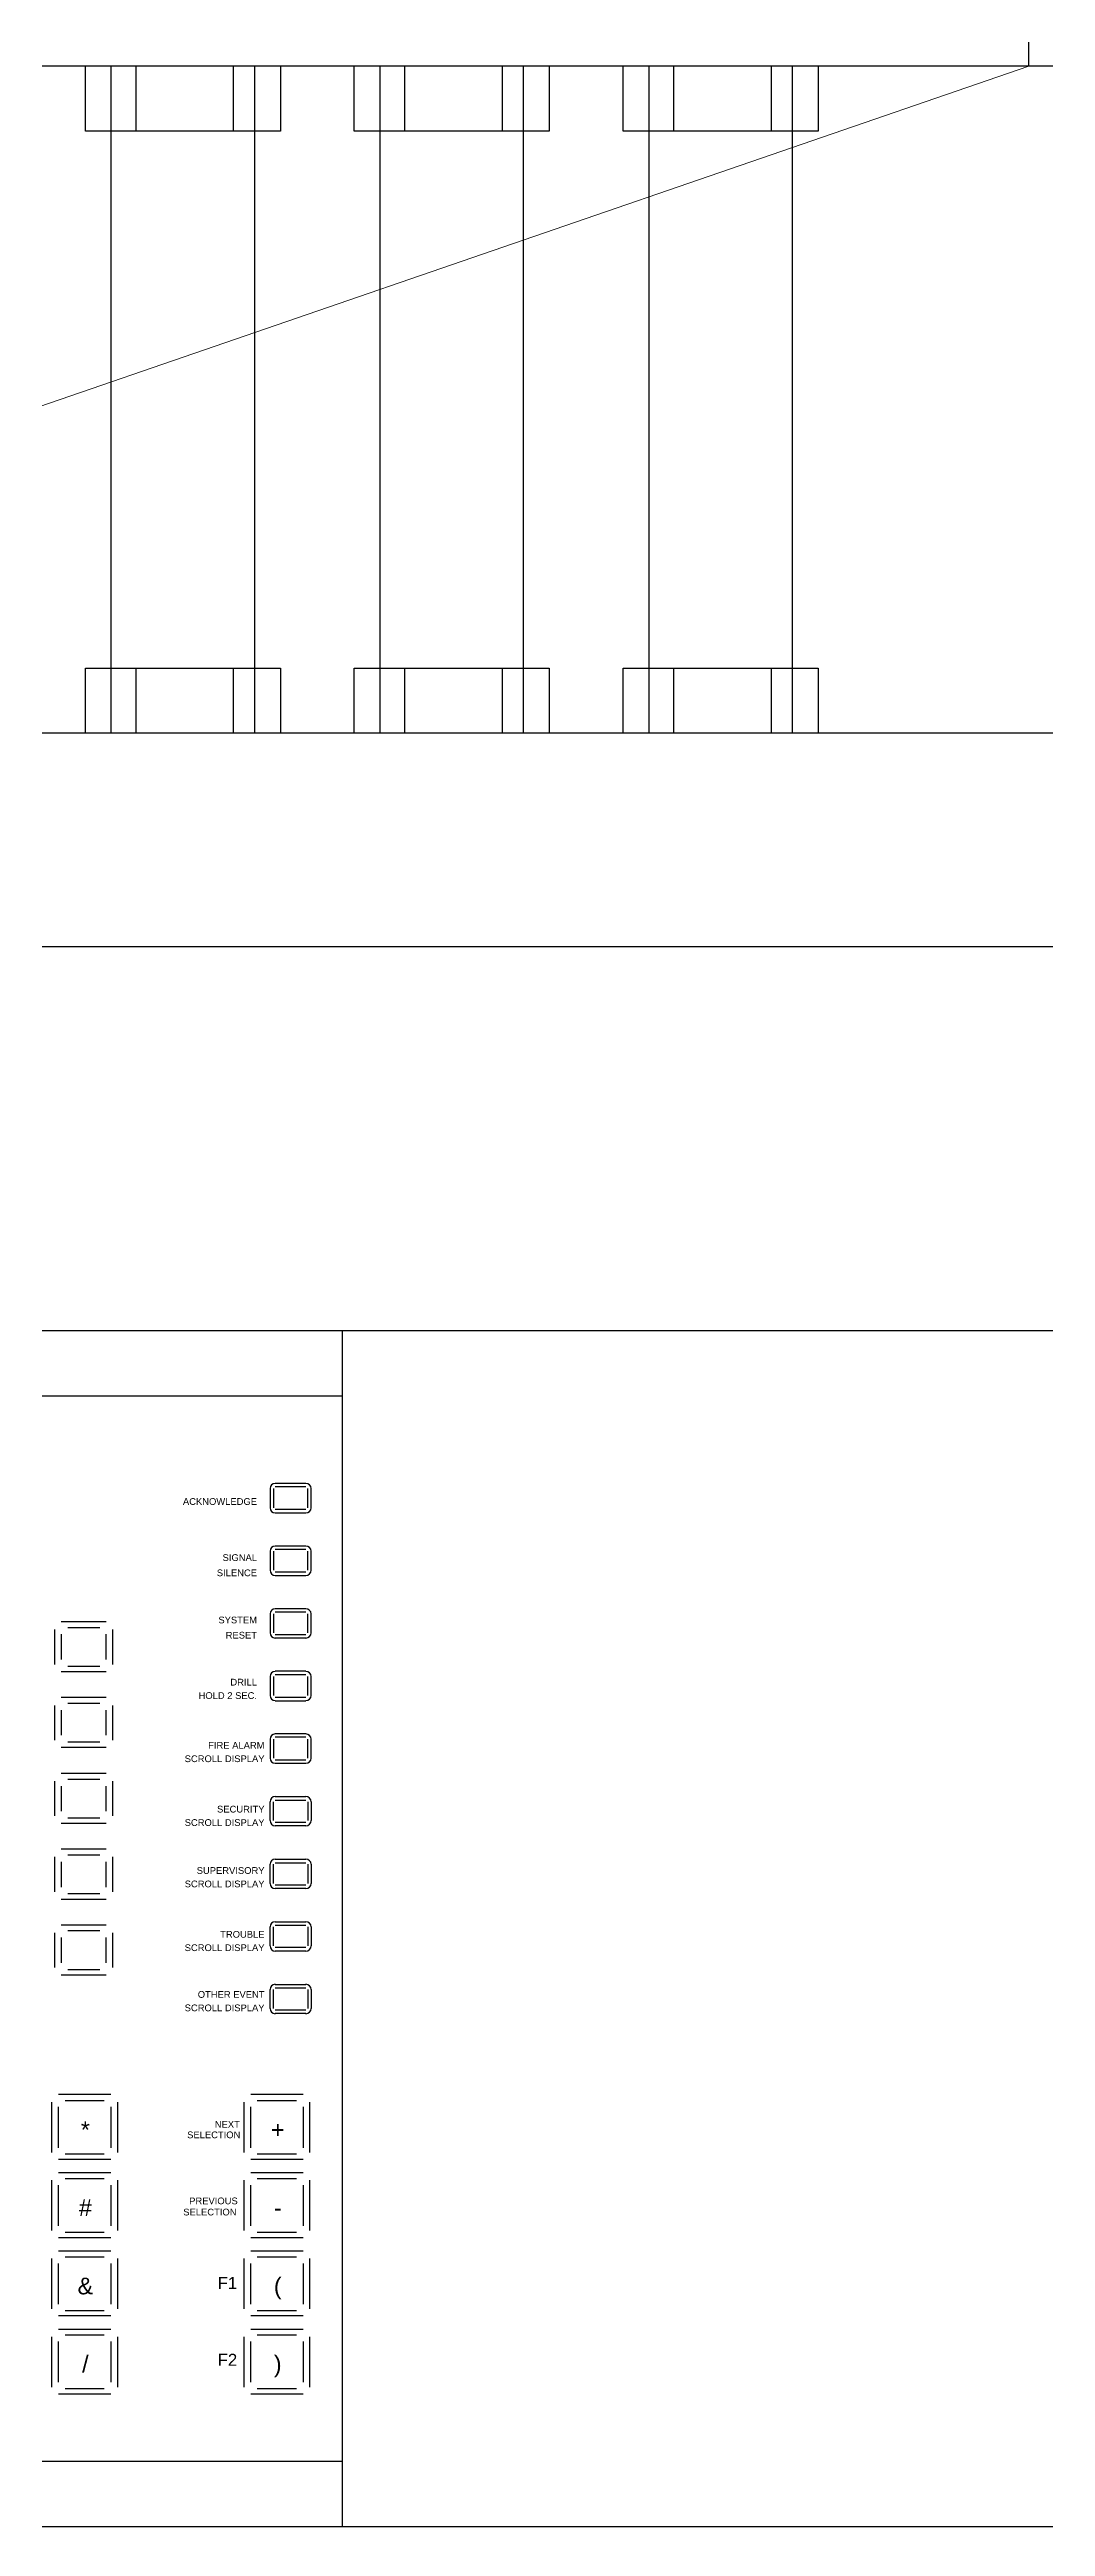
# Model space of a CAD drawing. Extents: x -15 to 256, y 0 to 403.
# Drawn here: x 231.313 to 231.803, y 382.041 to 383.26 of the extents above; entities that cross this region are included whole.
import ezdxf

# ---------------------------------------------------------------- set-up
doc = ezdxf.new("R2010")
doc.units = 0
doc.header["$LTSCALE"] = 0.15
doc.layers.add('DETAILS', color=2, linetype='Continuous')
doc.layers.add('T-TEXT', color=2, linetype='Continuous', lineweight=0)
doc.styles.add('SansSerif_10', font='sanss___.ttf', dxfattribs={"height": 10})
doc.styles.add('SansSerif_3', font='sanss___.ttf', dxfattribs={"height": 24.9})
doc.styles.add('SansSerif_8', font='sanss___.ttf', dxfattribs={"height": 17.9})

msp = doc.modelspace()

# ---------------------------------------------------------------- linework, layer by layer
at = {"layer": 'DETAILS', "color": 3}
for p, q in [((231.7946, 383.252), (231.7946, 383.9279)), ((232.4705, 383.252), (230.4427, 383.252)), ((231.3302, 383.22), (231.3302, 383.252)), ((231.3428, 383.252), (231.3428, 382.9238)), ((231.3552, 383.22), (231.3552, 383.252)), ((231.4031, 383.22), (231.4031, 383.252)), ((231.4136, 382.9238), (231.4136, 383.252)), ((231.4262, 383.252), (231.4262, 383.22)), ((231.4626, 383.22), (231.4626, 383.252)), ((231.4752, 383.252), (231.4752, 382.9238)), ((231.4875, 383.22), (231.4875, 383.252)), ((231.5355, 383.22), (231.5355, 383.252)), ((231.5459, 382.9238), (231.5459, 383.252)), ((231.5586, 383.252), (231.5586, 383.22)), ((231.5949, 383.22), (231.5949, 383.252)), ((231.6076, 383.252), (231.6076, 382.9238)), ((231.6199, 383.22), (231.6199, 383.252)), ((231.6679, 383.22), (231.6679, 383.252)), ((231.6783, 382.9238), (231.6783, 383.252)), ((231.6909, 383.252), (231.6909, 383.22)), ((231.4262, 383.22), (231.3302, 383.22)), ((231.5586, 383.22), (231.4626, 383.22)), ((231.6909, 383.22), (231.5949, 383.22)), ((231.3302, 382.9238), (231.3302, 382.9558)), ((231.3302, 382.9558), (231.4262, 382.9558)), ((231.3552, 382.9238), (231.3552, 382.9558)), ((231.4031, 382.9238), (231.4031, 382.9558)), ((231.4262, 382.9558), (231.4262, 382.9238)), ((231.4626, 382.9238), (231.4626, 382.9558)), ((231.4626, 382.9558), (231.5586, 382.9558)), ((231.4875, 382.9238), (231.4875, 382.9558)), ((231.5355, 382.9238), (231.5355, 382.9558)), ((231.5586, 382.9558), (231.5586, 382.9238)), ((231.5949, 382.9238), (231.5949, 382.9558)), ((231.5949, 382.9558), (231.6909, 382.9558)), ((231.6199, 382.9238), (231.6199, 382.9558)), ((231.6679, 382.9238), (231.6679, 382.9558)), ((231.6909, 382.9558), (231.6909, 382.9238)), ((232.4705, 382.9238), (230.4427, 382.9238)), ((232.3654, 382.8187), (230.5478, 382.8187)), ((232.2078, 382.6296), (230.7054, 382.6296)), ((231.4566, 382.6296), (231.4566, 382.0412)), ((231.4566, 382.5975), (230.7054, 382.5975)), ((231.4211, 382.552), (231.4211, 382.5426)), ((231.4228, 382.552), (231.4228, 382.5426)), ((231.4388, 382.5545), (231.4237, 382.5545)), ((231.4388, 382.5528), (231.4237, 382.5528)), ((231.4397, 382.5426), (231.4397, 382.552)), ((231.4413, 382.5426), (231.4413, 382.552)), ((231.4237, 382.5418), (231.4388, 382.5418)), ((231.4237, 382.5401), (231.4388, 382.5401)), ((231.4388, 382.5237), (231.4237, 382.5237)), ((231.4211, 382.5212), (231.4211, 382.5118)), ((231.4228, 382.5212), (231.4228, 382.5118)), ((231.4388, 382.522), (231.4237, 382.522)), ((231.4237, 382.511), (231.4388, 382.511)), ((231.4397, 382.5118), (231.4397, 382.5212)), ((231.4413, 382.5118), (231.4413, 382.5212)), ((231.4237, 382.5093), (231.4388, 382.5093)), ((231.3405, 382.4865), (231.3183, 382.4865)), ((231.4211, 382.4903), (231.4211, 382.481)), ((231.4228, 382.4903), (231.4228, 382.481)), ((231.4388, 382.4929), (231.4237, 382.4929)), ((231.4388, 382.4912), (231.4237, 382.4912)), ((231.4397, 382.481), (231.4397, 382.4903)), ((231.4413, 382.481), (231.4413, 382.4903)), ((231.315, 382.4826), (231.315, 382.4655)), ((231.3183, 382.4803), (231.3183, 382.4679)), ((231.3373, 382.4835), (231.3215, 382.4835)), ((231.3405, 382.4679), (231.3405, 382.4803)), ((231.3437, 382.4655), (231.3437, 382.4826)), ((231.4237, 382.4802), (231.4388, 382.4802)), ((231.4237, 382.4785), (231.4388, 382.4785)), ((231.3183, 382.462), (231.3405, 382.462)), ((231.3215, 382.4646), (231.3373, 382.4646)), ((231.4388, 382.4621), (231.4237, 382.4621)), ((231.4211, 382.4595), (231.4211, 382.4502)), ((231.4228, 382.4595), (231.4228, 382.4502)), ((231.4388, 382.4604), (231.4237, 382.4604)), ((231.4397, 382.4502), (231.4397, 382.4595)), ((231.4413, 382.4502), (231.4413, 382.4595)), ((231.315, 382.4453), (231.315, 382.4282)), ((231.3405, 382.4492), (231.3183, 382.4492)), ((231.3183, 382.443), (231.3183, 382.4306)), ((231.3373, 382.4462), (231.3215, 382.4462)), ((231.3405, 382.4306), (231.3405, 382.443)), ((231.3437, 382.4282), (231.3437, 382.4453)), ((231.4237, 382.4493), (231.4388, 382.4493)), ((231.4237, 382.4476), (231.4388, 382.4476)), ((231.3215, 382.4273), (231.3373, 382.4273)), ((231.4211, 382.4287), (231.4211, 382.4194)), ((231.4228, 382.4287), (231.4228, 382.4194)), ((231.4388, 382.4313), (231.4237, 382.4313)), ((231.4388, 382.4296), (231.4237, 382.4296)), ((231.4397, 382.4194), (231.4397, 382.4287)), ((231.4413, 382.4194), (231.4413, 382.4287)), ((231.3183, 382.4247), (231.3405, 382.4247)), ((231.4237, 382.4185), (231.4388, 382.4185)), ((231.4237, 382.4168), (231.4388, 382.4168)), ((231.315, 382.408), (231.315, 382.3909)), ((231.3405, 382.4118), (231.3183, 382.4118)), ((231.3183, 382.4056), (231.3183, 382.3932)), ((231.3373, 382.4089), (231.3215, 382.4089)), ((231.3405, 382.3932), (231.3405, 382.4056)), ((231.3437, 382.3909), (231.3437, 382.408)), ((231.3215, 382.39), (231.3373, 382.39)), ((231.4211, 382.3886), (231.4211, 382.3979)), ((231.4228, 382.3886), (231.4228, 382.3979)), ((231.4237, 382.4004), (231.4388, 382.4004)), ((231.4237, 382.3987), (231.4388, 382.3987)), ((231.4397, 382.3979), (231.4397, 382.3886)), ((231.4413, 382.3979), (231.4413, 382.3886)), ((231.3183, 382.3873), (231.3405, 382.3873)), ((231.4388, 382.3877), (231.4237, 382.3877)), ((231.4388, 382.386), (231.4237, 382.386)), ((231.315, 382.3707), (231.315, 382.3536)), ((231.3405, 382.3745), (231.3183, 382.3745)), ((231.3183, 382.3683), (231.3183, 382.3559)), ((231.3373, 382.3716), (231.3215, 382.3716)), ((231.3405, 382.3559), (231.3405, 382.3683)), ((231.3437, 382.3536), (231.3437, 382.3707)), ((231.4211, 382.3577), (231.4211, 382.3671)), ((231.4228, 382.3577), (231.4228, 382.3671)), ((231.4237, 382.3696), (231.4388, 382.3696)), ((231.4237, 382.3679), (231.4388, 382.3679)), ((231.4397, 382.3671), (231.4397, 382.3577)), ((231.4413, 382.3671), (231.4413, 382.3577)), ((231.3215, 382.3527), (231.3373, 382.3527)), ((231.4388, 382.3569), (231.4237, 382.3569)), ((231.4388, 382.3552), (231.4237, 382.3552)), ((231.3183, 382.35), (231.3405, 382.35)), ((231.315, 382.3334), (231.315, 382.3163)), ((231.3405, 382.3372), (231.3183, 382.3372)), ((231.3183, 382.331), (231.3183, 382.3186)), ((231.3373, 382.3343), (231.3215, 382.3343)), ((231.3405, 382.3186), (231.3405, 382.331)), ((231.3437, 382.3163), (231.3437, 382.3334)), ((231.4211, 382.3269), (231.4211, 382.3363)), ((231.4228, 382.3269), (231.4228, 382.3363)), ((231.4237, 382.3388), (231.4388, 382.3388)), ((231.4237, 382.3371), (231.4388, 382.3371)), ((231.4397, 382.3363), (231.4397, 382.3269)), ((231.4413, 382.3363), (231.4413, 382.3269)), ((231.3215, 382.3154), (231.3373, 382.3154)), ((231.4388, 382.3261), (231.4237, 382.3261)), ((231.4388, 382.3244), (231.4237, 382.3244)), ((231.3183, 382.3127), (231.3405, 382.3127)), ((231.4211, 382.2961), (231.4211, 382.3055)), ((231.4228, 382.2961), (231.4228, 382.3055)), ((231.4237, 382.308), (231.4388, 382.308)), ((231.4237, 382.3063), (231.4388, 382.3063)), ((231.4397, 382.3055), (231.4397, 382.2961)), ((231.4413, 382.3055), (231.4413, 382.2961)), ((231.4388, 382.2953), (231.4237, 382.2953)), ((231.4388, 382.2936), (231.4237, 382.2936)), ((231.3137, 382.2253), (231.3137, 382.25)), ((231.317, 382.2539), (231.3427, 382.2539)), ((231.317, 382.2276), (231.317, 382.2477)), ((231.3202, 382.2509), (231.3395, 382.2509)), ((231.3427, 382.2477), (231.3427, 382.2276)), ((231.346, 382.25), (231.346, 382.2253)), ((231.4084, 382.2253), (231.4084, 382.25)), ((231.4116, 382.2539), (231.4374, 382.2539)), ((231.4116, 382.2276), (231.4116, 382.2477)), ((231.4148, 382.2509), (231.4341, 382.2509)), ((231.4374, 382.2477), (231.4374, 382.2276)), ((231.4406, 382.25), (231.4406, 382.2253)), ((231.3427, 382.2218), (231.317, 382.2218)), ((231.3395, 382.2244), (231.3202, 382.2244)), ((231.4374, 382.2218), (231.4116, 382.2218)), ((231.4341, 382.2244), (231.4148, 382.2244)), ((231.3137, 382.1868), (231.3137, 382.2116)), ((231.317, 382.2154), (231.3427, 382.2154)), ((231.317, 382.1892), (231.317, 382.2092)), ((231.3202, 382.2124), (231.3395, 382.2124)), ((231.3427, 382.2092), (231.3427, 382.1892)), ((231.346, 382.2116), (231.346, 382.1868)), ((231.4084, 382.1868), (231.4084, 382.2116)), ((231.4116, 382.2154), (231.4374, 382.2154)), ((231.4116, 382.1892), (231.4116, 382.2092)), ((231.4148, 382.2124), (231.4341, 382.2124)), ((231.4374, 382.2092), (231.4374, 382.1892)), ((231.4406, 382.2116), (231.4406, 382.1868)), ((231.3427, 382.1833), (231.317, 382.1833)), ((231.3395, 382.1859), (231.3202, 382.1859)), ((231.4374, 382.1833), (231.4116, 382.1833)), ((231.4341, 382.1859), (231.4148, 382.1859)), ((231.3137, 382.1483), (231.3137, 382.1731)), ((231.317, 382.1769), (231.3427, 382.1769)), ((231.317, 382.1507), (231.317, 382.1707)), ((231.3202, 382.174), (231.3395, 382.174)), ((231.3427, 382.1707), (231.3427, 382.1507)), ((231.346, 382.1731), (231.346, 382.1483)), ((231.4084, 382.1483), (231.4084, 382.1731)), ((231.4116, 382.1769), (231.4374, 382.1769)), ((231.4116, 382.1507), (231.4116, 382.1707)), ((231.4148, 382.174), (231.4341, 382.174)), ((231.4374, 382.1707), (231.4374, 382.1507)), ((231.4406, 382.1731), (231.4406, 382.1483)), ((231.3427, 382.1448), (231.317, 382.1448)), ((231.3395, 382.1474), (231.3202, 382.1474)), ((231.4374, 382.1448), (231.4116, 382.1448)), ((231.4341, 382.1474), (231.4148, 382.1474)), ((231.3137, 382.1098), (231.3137, 382.1346)), ((231.317, 382.1384), (231.3427, 382.1384)), ((231.3202, 382.1355), (231.3395, 382.1355)), ((231.346, 382.1346), (231.346, 382.1098)), ((231.4084, 382.1098), (231.4084, 382.1346)), ((231.4116, 382.1384), (231.4374, 382.1384)), ((231.4148, 382.1355), (231.4341, 382.1355)), ((231.4406, 382.1346), (231.4406, 382.1098)), ((231.317, 382.1122), (231.317, 382.1322)), ((231.3427, 382.1322), (231.3427, 382.1122)), ((231.4116, 382.1122), (231.4116, 382.1322)), ((231.4374, 382.1322), (231.4374, 382.1122)), ((231.3395, 382.1089), (231.3202, 382.1089)), ((231.4341, 382.1089), (231.4148, 382.1089)), ((231.3427, 382.1063), (231.317, 382.1063)), ((231.4374, 382.1063), (231.4116, 382.1063)), ((230.7054, 382.0733), (231.4566, 382.0733)), ((230.7054, 382.0412), (232.2078, 382.0412))]:
    msp.add_line(p, q, dxfattribs=at)
for centre, start, end in [((231.4237, 382.552), 90, 180), ((231.4388, 382.552), 0, 90), ((231.4237, 382.5426), 180, 270), ((231.4388, 382.5426), 270, 0), ((231.4237, 382.5212), 90, 180), ((231.4388, 382.5212), 0, 90), ((231.4237, 382.5118), 180, 270), ((231.4388, 382.5118), 270, 0), ((231.4237, 382.4903), 90, 180), ((231.4388, 382.4903), 0, 90), ((231.4237, 382.481), 180, 270), ((231.4388, 382.481), 270, 0), ((231.4237, 382.4595), 90, 180), ((231.4388, 382.4595), 0, 90), ((231.4237, 382.4502), 180, 270), ((231.4388, 382.4502), 270, 0), ((231.4237, 382.4287), 90, 180), ((231.4388, 382.4287), 0, 90), ((231.4237, 382.4194), 180, 270), ((231.4388, 382.4194), 270, 0), ((231.4237, 382.3979), 90, 180), ((231.4237, 382.3886), 180, 270), ((231.4388, 382.3979), 0, 90), ((231.4388, 382.3886), 270, 0), ((231.4237, 382.3671), 90, 180), ((231.4388, 382.3671), 0, 90), ((231.4237, 382.3577), 180, 270), ((231.4388, 382.3577), 270, 0), ((231.4237, 382.3363), 90, 180), ((231.4388, 382.3363), 0, 90), ((231.4237, 382.3269), 180, 270), ((231.4388, 382.3269), 270, 0), ((231.4237, 382.3055), 90, 180), ((231.4388, 382.3055), 0, 90), ((231.4237, 382.2961), 180, 270), ((231.4388, 382.2961), 270, 0)]:
    msp.add_arc(centre, 0.00253, start, end, dxfattribs=at)
at = {"layer": 'T-TEXT'}
msp.add_line((231.7946, 383.252), (230.1833, 382.6979), dxfattribs=at)

# ---------------------------------------------------------------- texts
at = {"layer": 'DETAILS', "color": 3, "line_spacing_factor": 0.959149}
for s, insert, char_height, width, attachment_point, style in [('ACKNOWLEDGE', (231.4147, 382.5473), 0.003309, 0.042729, 3, 'SansSerif_10'), ('SILENCE', (231.4147, 382.5122), 0.00331, 0.023139, 3, 'SansSerif_10'), ('SIGNAL', (231.4147, 382.5197), 0.00331, 0.019848, 3, 'SansSerif_10'), ('SYSTEM', (231.4147, 382.489), 0.00331, 0.022264, 3, 'SansSerif_10'), ('RESET', (231.4147, 382.4815), 0.00331, 0.018048, 3, 'SansSerif_10'), ('HOLD 2 SEC.', (231.4147, 382.4518), 0.003309, 0.03368, 3, 'SansSerif_10'), ('DRILL', (231.4147, 382.4584), 0.00331, 0.015374, 3, 'SansSerif_10'), ('FIRE ALARM', (231.4184, 382.4273), 0.00331, 0.032497, 3, 'SansSerif_10'), ('SCROLL DISPLAY', (231.4184, 382.4207), 0.003309, 0.04602, 3, 'SansSerif_10'), ('SCROLL DISPLAY', (231.4184, 382.3893), 0.003309, 0.04602, 3, 'SansSerif_10'), ('SECURITY', (231.4184, 382.3959), 0.00331, 0.027355, 3, 'SansSerif_10'), ('SUPERVISORY', (231.4184, 382.3657), 0.003309, 0.039027, 3, 'SansSerif_10'), ('SCROLL DISPLAY', (231.4184, 382.3591), 0.003309, 0.04602, 3, 'SansSerif_10'), ('SCROLL DISPLAY', (231.4184, 382.3277), 0.003309, 0.04602, 3, 'SansSerif_10'), ('TROUBLE', (231.4184, 382.3343), 0.00331, 0.025607, 3, 'SansSerif_10'), ('OTHER EVENT', (231.4184, 382.3047), 0.003309, 0.038513, 3, 'SansSerif_10'), ('SCROLL DISPLAY', (231.4184, 382.2981), 0.003309, 0.04602, 3, 'SansSerif_10'), ('\\fSansSerif|b0|i0|c178|p34|;*', (231.3302, 382.2406), 0.00824, 0.005249, 2, 'SansSerif_3'), ('SELECTION', (231.3803, 382.2356), 0.00331, 0.030697, 1, 'SansSerif_10'), ('NEXT', (231.3939, 382.2408), 0.00331, 0.014449, 1, 'SansSerif_10'), ('\\fSansSerif|b0|i0|c178|p34|;+', (231.4249, 382.2406), 0.00824, 0.007938, 2, 'SansSerif_3'), ('\\fSansSerif|b0|i0|c178|p34|;#', (231.3302, 382.2022), 0.00824, 0.007554, 2, 'SansSerif_3'), ('SELECTION', (231.3784, 382.1976), 0.00331, 0.030697, 1, 'SansSerif_10'), ('PREVIOUS', (231.3813, 382.2031), 0.00331, 0.027921, 1, 'SansSerif_10'), ('\\fSansSerif|b0|i0|c178|p34|;-', (231.4249, 382.2022), 0.00824, 0.004481, 2, 'SansSerif_3'), ('\\fSansSerif|b0|i0|c178|p34|;&', (231.3302, 382.1637), 0.00824, 0.008962, 2, 'SansSerif_3'), ('F1', (231.3953, 382.164), 0.00592, 0.011413, 1, 'SansSerif_8'), ('\\fSansSerif|b0|i0|c178|p34|;(', (231.4249, 382.1637), 0.00824, 0.004481, 2, 'SansSerif_3'), ('\\fSansSerif|b0|i0|c178|p34|;/', (231.3302, 382.1253), 0.00824, 0.003713, 2, 'SansSerif_3'), ('F2', (231.3953, 382.1262), 0.00592, 0.011413, 1, 'SansSerif_8'), ('\\fSansSerif|b0|i0|c178|p34|;)', (231.4249, 382.1253), 0.00824, 0.004481, 2, 'SansSerif_3')]:
    msp.add_mtext(s, dxfattribs=dict(at, insert=insert, char_height=char_height, width=width, attachment_point=attachment_point, style=style))

doc.saveas('drawing.dxf')
